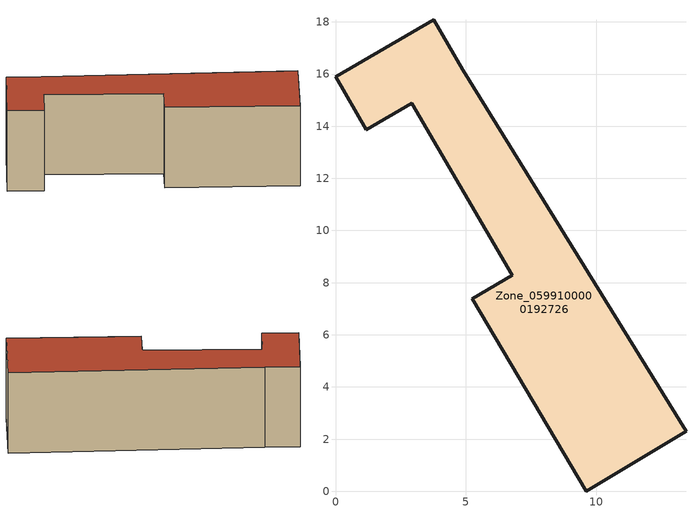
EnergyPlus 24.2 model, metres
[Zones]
Zone_0599100000192726
 floor ground (C_G): 1.19,13.86 0,15.89 3.76,18.08 4.88,16.16 13.44,2.29 9.62,0 5.24,7.38 6.77,8.29 2.93,14.88 z0
 wall outside (C_F): 0,15.89 1.19,13.86 2.93,14.88 6.77,8.29 5.24,7.38 9.62,0 13.44,2.29 4.88,16.16 3.76,18.08 0,15.89 z0:5.84
 roof outside (C_R): 5.24,7.38 9.62,0 13.44,2.29 4.88,16.16 3.76,18.08 0,15.89 1.19,13.86 2.93,14.88 6.77,8.29 z5.84
[BUILDING]
Pand.0599100000192726: North Axis=0; Terrain=City; Loads Convergence Tolerance Value=0.04; Temperature Convergence Tolerance Value=0.4; Solar Distribution=FullExterior; Maximum Number of Warmup Days=25; Minimum Number of Warmup Days=1
[Site:Location]
Rotterdam.The.Hague.AP_ZH_NLD Design_Conditions: Latitude=51.96; Longitude=4.45; Time Zone=1; Elevation=-4.5
[SITE:GROUNDTEMPERATURE:BUILDINGSURFACE]
18, 18, 18, 18, 18, 18, 18, 18, 18, 18, 18, 18
[MATERIAL] Thermal Absorptance=0.9; Solar Absorptance=0.7; Visible Absorptance=0.7
Name | Roughness | Thickness | Conductivity | Density | Specific Heat
G.TI.1946 | MediumSmooth | 0.15 | 1 | 540 | 1210
F.TI.1946 | Rough | 0.3 | 0.857143 | 1920 | 840
R.TI.1946 | MediumRough | 0.2 | 0.1 | 1500 | 1000
[CONSTRUCTION]
C_G: G.TI.1946
C_F: F.TI.1946
C_R: R.TI.1946
[ZONE]
Zone_0599100000192726: Type=1; Multiplier=1; Ceiling Height=Autocalculate; Volume=Autocalculate; Floor Area=autocalculate; Part of Total Floor Area=Yes
[ZONEINFILTRATION:DESIGNFLOWRATE]
Infil_Zone_0599100000192726: Zone or ZoneList or Space or SpaceList=Zone_0599100000192726; Schedule=AlwaysOn; Design Flow Rate Calculation Method=Flow/Area; Flow Rate per Floor Area=0.003; Constant Term Coefficient=1; Temperature Term Coefficient=0; Velocity Term Coefficient=0; Velocity Squared Term Coefficient=0
[HVACTEMPLATE:ZONE:IDEALLOADSAIRSYSTEM]
Zone_0599100000192726: Maximum Heating Supply Air Temperature=50; Minimum Cooling Supply Air Temperature=13; Maximum Heating Supply Air Humidity Ratio=0.0156; Minimum Cooling Supply Air Humidity Ratio=0.0077; Heating Limit=NoLimit; Cooling Limit=NoLimit; Dehumidification Control Type=ConstantSensibleHeatRatio; Cooling Sensible Heat Ratio=0.7; Dehumidification Setpoint=60; Humidification Control Type=None; Humidification Setpoint=30; Outdoor Air Method=None; Outdoor Air Flow Rate per Person=0.00944; Outdoor Air Flow Rate per Zone Floor Area=0; Outdoor Air Flow Rate per Zone=0; Demand Controlled Ventilation Type=None; Outdoor Air Economizer Type=NoEconomizer; Heat Recovery Type=None; Sensible Heat Recovery Effectiveness=0.7; Latent Heat Recovery Effectiveness=0.65
[ZONECONTROL:THERMOSTAT]
ThermostatControl_Zone_0599100000192726: Zone or ZoneList=Zone_0599100000192726; Control Type Schedule=DualSetpointControlType; Control 1=Thermostat_Zone_0599100000192726; Temperature Difference Between Cutout And Setpoint=0
[THERMOSTATSETPOINT:DUALSETPOINT]
Thermostat_Zone_0599100000192726: Heating Setpoint Temperature Schedule=HeatingSetpoint_Zone_0599100000192726; Cooling Setpoint Temperature Schedule=CoolingSetpoint_Zone_0599100000192726
[SCHEDULE:COMPACT]
HeatingSetpoint_Zone_0599100000192726: Through: 12/31, For: AllDays, Until: 24:00, 21
CoolingSetpoint_Zone_0599100000192726: Through: 12/31, For: AllDays, Until: 24:00, 24
DualSetpointControlType: Through: 12/31, For: AllDays, Until: 24:00, 4
AlwaysOn: Through: 12/31, For: AllDays, Until: 24:00, 1
